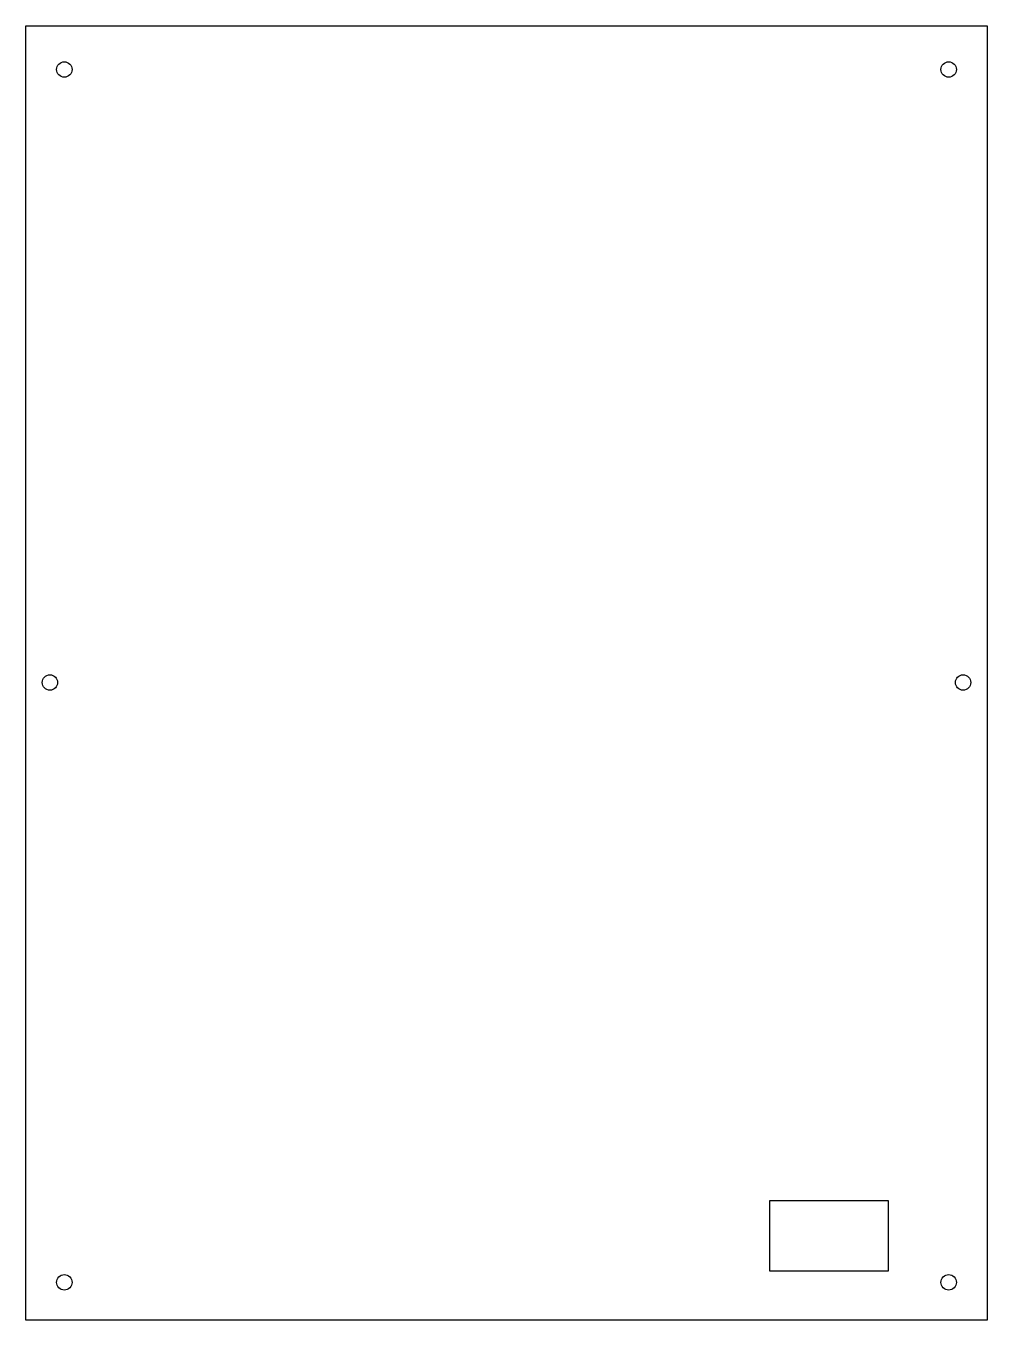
# Model space of a CAD drawing. Header units: millimetres. Extents: x -125 to 125, y -168 to 168.
import ezdxf

# ---------------------------------------------------------------- set-up
doc = ezdxf.new("R2010")
doc.units = ezdxf.units.MM

msp = doc.modelspace()

# ---------------------------------------------------------------- linework, layer by layer
at = {"color": 7, "linetype": 'Continuous', "lineweight": 25}
for p, q in [((-125, 168.21), (125, 168.21)), ((-125, -168.21), (-125, 168.21)), ((125, 168.21), (125, -168.21)), ((99.36, -137.19), (68.37, -137.19)), ((68.37, -137.19), (68.37, -155.42)), ((99.36, -155.42), (99.36, -137.19)), ((68.37, -155.42), (99.36, -155.42)), ((125, -168.21), (-125, -168.21))]:
    msp.add_line(p, q, dxfattribs=at)
for centre in [(-115, 156.88), (115, 156.88), (-118.75, -2.47), (118.75, -2.47), (-115, -158.39), (115, -158.39)]:
    msp.add_circle(centre, 2, dxfattribs=at)

doc.saveas('drawing.dxf')
